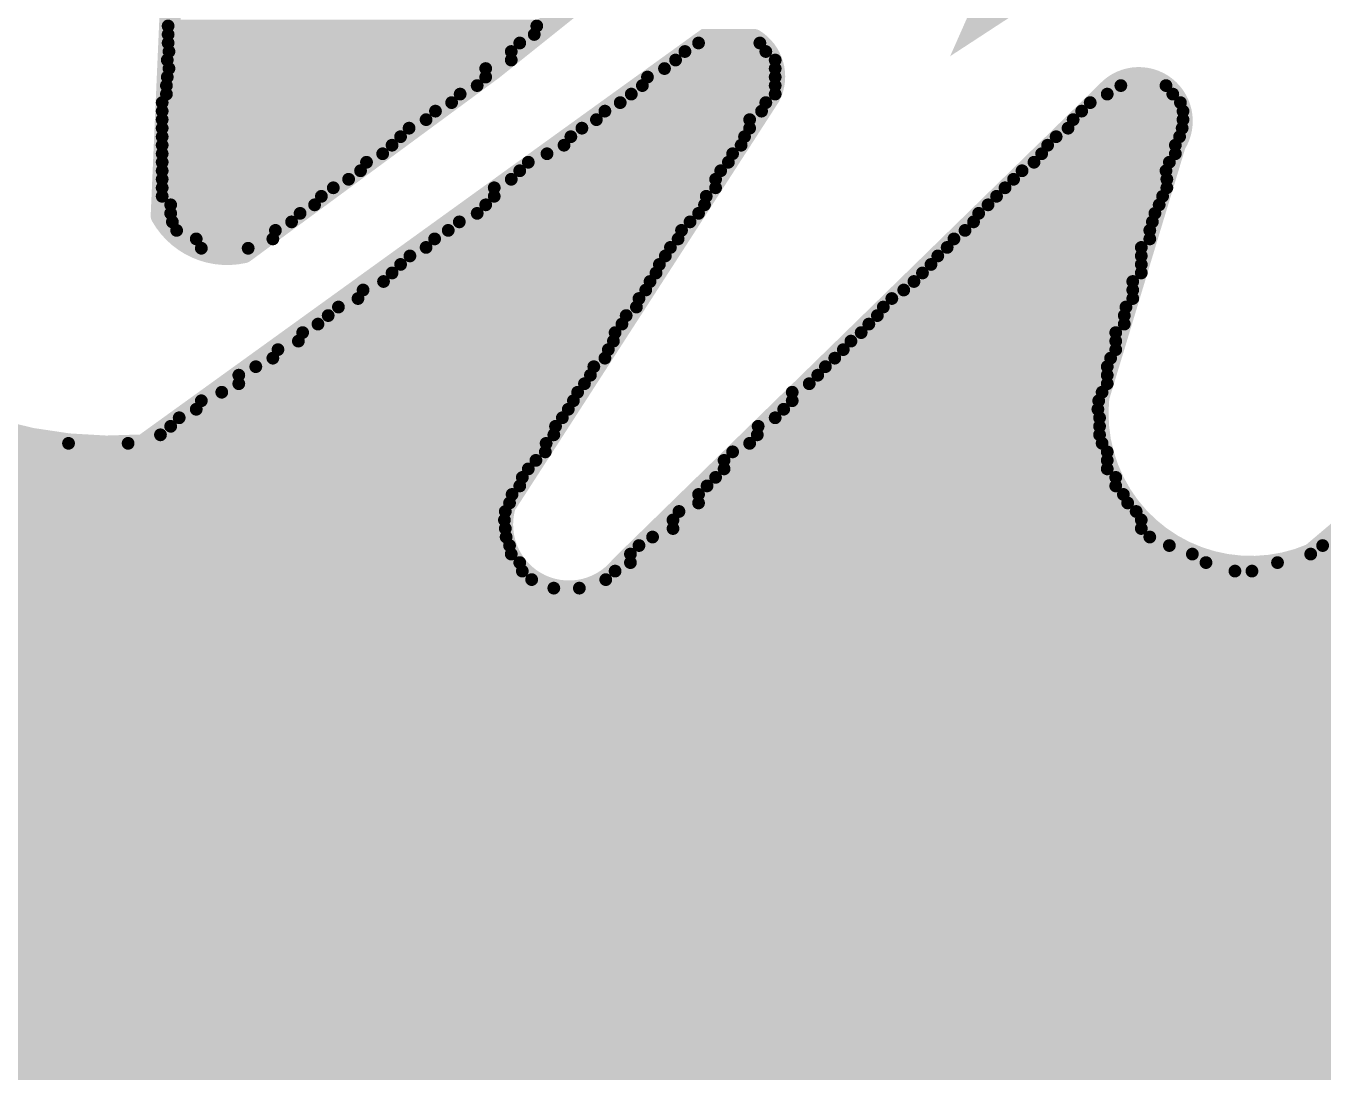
# Model space of a CAD drawing. Extents: x -3908 to 11948, y -2965 to 7442.
# Drawn here: x 3814.1 to 3936, y 1307.7 to 1406.7 of the extents above; entities that cross this region are included whole.
import ezdxf

# ---------------------------------------------------------------- set-up
doc = ezdxf.new("R2010")
doc.units = 0
doc.header["$MEASUREMENT"] = 0
doc.layers.get('0').update_dxf_attribs({"linetype": 'CONTINUOUS'})
doc.layers.add('2D_LINE_26', color=7, linetype='CONTINUOUS')

# ---------------------------------------------------------------- blocks, each defined once
blk = doc.blocks.new('SMOOTH_1$2')
at = {"const_width": 0.6}
blk.add_lwpolyline([(-0.3, 0, 1), (0.3, 0, 1)], format="xyb", close=True, dxfattribs=at)
blk = doc.blocks.new('SMOOTH_2')
at = {"const_width": 1}
blk.add_lwpolyline([(-0.5, 0, 1), (0.5, 0, 1)], format="xyb", close=True, dxfattribs=at)
blk = doc.blocks.new('DRAWING_542')
at = {"layer": '2D_LINE_26', "const_width": 2}
for points in [[(77.36, 68.48), (131.68, 115.28, -0.310987), (144.48, 112.24), (143.12, 81.36, 0.331687), (150.88, 77.92, 0.030116), (218.8, 132.24, -0.72056), (229.36, 121.28), (219.52, 99.04), (247.84, 117.52, -0.166894), (259.52, 117.12, -0.254432), (264.4, 104.32), (255.36, 72.24, 0.588457), (259.12, 71.52), (291.12, 96.56)], [(82.24, 65.84), (115.36, 86.88), (119.6, 86.88, 0.046722), (127.52, 61.28, 0.089687), (141.44, 59.84), (194.24, 97.92), (198.8, 97.92, -0.387373), (200.32, 92.64), (175.44, 54.16, 0.826537), (186.32, 48.48), (232.32, 93.36, -0.862416), (238.4, 88.08), (231.2, 64.32, 0.573285), (251.2, 49.6), (297.2, 88.48)]]:
    blk.add_lwpolyline(points, format="xyb", dxfattribs=at)
at = {"layer": '2D_LINE_26', "const_width": 1.2}
for points in [[(143.76, 99.2), (178.4, 99.2)], [(143.76, 98.4), (178.16, 98.4)], [(143.76, 97.6), (176.8, 97.6)], [(193.6, 97.6), (199.36, 97.6)], [(143.68, 96), (176, 96)], [(143.84, 96.8), (176, 96.8)], [(191.44, 96), (200.8, 96)], [(192.32, 96.8), (199.92, 96.8)], [(143.84, 95.2), (173.6, 95.2)], [(190.4, 95.2), (200.8, 95.2)], [(143.6, 93.6), (172.8, 93.6)], [(143.68, 94.4), (173.6, 94.4)], [(188.32, 93.6), (200.8, 93.6)], [(188.8, 94.4), (200.8, 94.4)], [(233.28, 93.6), (237.52, 93.6)], [(143.6, 92.8), (171.2, 92.8)], [(187.28, 92.8), (200.8, 92.8)], [(232, 92.8), (238.16, 92.8)], [(143.2, 92), (170.4, 92)], [(143.2, 91.2), (168.88, 91.2)], [(184.8, 91.2), (199.52, 91.2)], [(186.24, 92), (199.92, 92)], [(229.6, 91.2), (239.12, 91.2)], [(230.4, 92), (238.88, 92)], [(143.2, 90.4), (168, 90.4)], [(143.2, 89.6), (166.4, 89.6)], [(182.64, 89.6), (198.4, 89.6)], [(184, 90.4), (198.4, 90.4)], [(228.32, 89.6), (239.04, 89.6)], [(228.8, 90.4), (239.12, 90.4)], [(143.2, 88.8), (165.6, 88.8)], [(181.6, 88.8), (197.92, 88.8)], [(227.2, 88.8), (238.8, 88.8)], [(143.2, 88), (164.8, 88)], [(143.2, 87.2), (163.92, 87.2)], [(179.36, 87.2), (196.8, 87.2)], [(180.96, 88), (197.6, 88)], [(225.84, 87.2), (238.4, 87.2)], [(226.4, 88), (238.4, 88)], [(143.2, 86.4), (162.4, 86.4)], [(177.6, 86.4), (196.4, 86.4)], [(225.12, 86.4), (237.84, 86.4)], [(143.2, 85.6), (161.84, 85.6)], [(143.2, 84.8), (160.72, 84.8)], [(176, 84.8), (195.2, 84.8)], [(176.8, 85.6), (195.68, 85.6)], [(223.2, 84.8), (237.6, 84.8)], [(224, 85.6), (237.52, 85.6)], [(143.2, 84), (159.28, 84)], [(174.4, 84), (195.2, 84)], [(222.4, 84), (237.6, 84)], [(143.2, 83.2), (158.16, 83.2)], [(144, 82.4), (157.52, 82.4)], [(173.6, 82.4), (194.16, 82.4)], [(174.4, 83.2), (194.32, 83.2)], [(220.8, 82.4), (236.88, 82.4)], [(221.6, 83.2), (237.2, 83.2)], [(144, 81.6), (156.16, 81.6)], [(172.8, 81.6), (193.6, 81.6)], [(219.92, 81.6), (236.48, 81.6)], [(144.16, 80.8), (155.36, 80.8)], [(144.56, 80), (153.84, 80)], [(170.08, 80), (192, 80)], [(171.12, 80.8), (192.8, 80.8)], [(218.64, 80), (236, 80)], [(219.44, 80.8), (236.24, 80.8)], [(146.4, 79.2), (153.6, 79.2)], [(168.8, 79.2), (191.68, 79.2)], [(217.6, 79.2), (236, 79.2)], [(146.88, 78.32), (151.28, 78.32)], [(166.48, 77.6), (190.48, 77.6)], [(168, 78.4), (190.96, 78.4)], [(216.08, 77.6), (235.2, 77.6)], [(216.96, 78.4), (235.2, 78.4)], [(165.6, 76.8), (189.92, 76.8)], [(215.44, 76.8), (235.2, 76.8)], [(164, 75.2), (189.04, 75.2)], [(164.8, 76), (189.6, 76)], [(213.84, 75.2), (234.4, 75.2)], [(214.64, 76), (235.2, 76)], [(162.08, 74.4), (188.64, 74.4)], [(212.88, 74.4), (234.4, 74.4)], [(159.76, 72.8), (187.76, 72.8)], [(161.6, 73.6), (188, 73.6)], [(210.96, 72.8), (233.76, 72.8)], [(211.76, 73.6), (234.4, 73.6)], [(158.8, 72), (186.8, 72)], [(210.4, 72), (233.6, 72)], [(156.4, 70.4), (185.76, 70.4)], [(157.84, 71.2), (186.4, 71.2)], [(208.88, 70.4), (232.8, 70.4)], [(209.6, 71.2), (233.6, 71.2)], [(156, 69.6), (185.6, 69.6)], [(207.92, 69.6), (232.8, 69.6)], [(153.6, 68), (184.8, 68)], [(154.08, 68.8), (185.12, 68.8)], [(206.4, 68), (232.32, 68)], [(207.2, 68.8), (232.8, 68.8)], [(152, 67.2), (183.76, 67.2)], [(205.52, 67.2), (232, 67.2)], [(150.4, 66.4), (183.44, 66.4)], [(150.4, 65.6), (182.88, 65.6)], [(204, 65.6), (232, 65.6)], [(204.8, 66.4), (232, 66.4)], [(146.88, 64), (181.84, 64)], [(148.8, 64.8), (182.24, 64.8)], [(202.4, 64.8), (231.52, 64.8)], [(202.4, 64), (231.2, 64)], [(146.4, 63.2), (181.36, 63.2)], [(201.6, 63.2), (231.12, 63.2)], [(144, 61.6), (180.16, 61.6)], [(144.8, 62.4), (180.8, 62.4)], [(199.2, 61.6), (231.28, 61.6)], [(200.8, 62.4), (231.28, 62.4)], [(143.04, 60.8), (180, 60.8)], [(199.12, 60.8), (231.28, 60.8)], [(62.4, 60), (134.4, 60)], [(62.4, 59.2), (179.2, 59.2)], [(140, 60), (179.28, 60)], [(196.8, 59.2), (232, 59.2)], [(198.4, 60), (231.52, 60)], [(61.6, 58.4), (178.32, 58.4)], [(196, 58.4), (232, 58.4)], [(61.6, 57.6), (177.6, 57.6)], [(61.6, 56.8), (177.04, 56.8)], [(195.2, 56.8), (232.8, 56.8)], [(196, 57.6), (232, 57.6)], [(60.48, 56), (176.8, 56)], [(194.4, 56), (232.8, 56)], [(60.8, 55.2), (176.08, 55.2)], [(60.8, 54.4), (175.84, 54.4)], [(193.6, 55.2), (233.52, 55.2)], [(193.6, 54.4), (233.92, 54.4)], [(59.84, 53.6), (175.44, 53.6)], [(191.76, 53.6), (234.72, 53.6)], [(58.96, 52), (175.44, 52)], [(59.6, 52.8), (175.36, 52.8)], [(191.2, 52.8), (235.2, 52.8)], [(191.2, 52), (235.2, 52)], [(59.2, 51.2), (175.52, 51.2)], [(189.28, 51.2), (236, 51.2)], [(59.2, 50.4), (175.84, 50.4)], [(59.2, 49.6), (176, 49.6)], [(187.2, 49.6), (240, 49.6)], [(188, 50.4), (237.84, 50.4)], [(251.12, 49.6), (334.24, 49.6)], [(252.24, 50.4), (333.6, 50.4)], [(58, 48.8), (176.8, 48.8)], [(187.2, 48.8), (241.28, 48.8)], [(248, 48.8), (334.88, 48.8)], [(58.4, 48), (177.04, 48)], [(58.4, 47.2), (177.92, 47.2)], [(184.88, 47.2), (336.08, 47.2)], [(185.76, 48), (244, 48)], [(245.6, 48), (336, 48)], [(57.12, 46.4), (180, 46.4)], [(182.4, 46.4), (336.72, 46.4)], [(56.8, 44.8), (338.48, 44.8)], [(56.96, 45.6), (337.76, 45.6)], [(56.8, 44), (339.2, 44)], [(56, 42.4), (340.56, 42.4)], [(56.8, 43.2), (339.92, 43.2)], [(56, 41.6), (341.36, 41.6)], [(54.96, 40), (342.72, 40)], [(56, 40.8), (342.4, 40.8)], [(55.2, 39.2), (343.52, 39.2)], [(54.16, 38.4), (344.48, 38.4)], [(54.16, 37.6), (344.88, 37.6)], [(53.6, 36), (346.24, 36)], [(53.92, 36.8), (345.52, 36.8)], [(53.6, 35.2), (346.96, 35.2)], [(53.6, 34.4), (347.68, 34.4)], [(53.6, 33.6), (348.24, 33.6)], [(52.8, 32.8), (349.12, 32.8)], [(52.8, 32), (349.76, 32)], [(52.8, 31.2), (350.56, 31.2)], [(52.8, 30.4), (351.28, 30.4)], [(51.2, 28.8), (320, 28.8)], [(51.44, 29.6), (351.92, 29.6)], [(51.2, 28), (320, 28)], [(51.2, 27.2), (320, 27.2)], [(51.2, 26.4), (320, 26.4)], [(51.2, 25.6), (320, 25.6)], [(50.4, 24.8), (320, 24.8)], [(50.4, 24), (320, 24)], [(50.4, 23.2), (320, 23.2)], [(49.6, 22.4), (320, 22.4)], [(49.6, 21.6), (320, 21.6)], [(49.6, 20.8), (320, 20.8)], [(48, 19.2), (320, 19.2)], [(48.32, 20), (320, 20)], [(48, 18.4), (320, 18.4)], [(48, 17.6), (320, 17.6)], [(48, 16.8), (320, 16.8)], [(47.2, 16), (320, 16)], [(47.2, 15.2), (320, 15.2)], [(47.2, 14.4), (320, 14.4)], [(47.2, 13.6), (320, 13.6)], [(46.4, 12), (320, 12)], [(47.2, 12.8), (320, 12.8)], [(45.6, 11.2), (320, 11.2)], [(45.6, 10.4), (320, 10.4)], [(45.6, 9.6), (320, 9.6)], [(44.8, 8.8), (320, 8.8)], [(44.8, 8), (320, 8)], [(44.8, 7.2), (320, 7.2)], [(44, 5.6), (320, 5.6)], [(44.8, 6.4), (320, 6.4)], [(44, 4.8), (320, 4.8)], [(43.2, 4), (320, 4)], [(43.2, 3.2), (320, 3.2)], [(43.2, 2.8), (42.64, 2.8), (42.64, 0.8), (320, 0.8)], [(42.96, 2.4), (320, 2.4)], [(43.12, 1.6), (320, 1.6)]]:
    blk.add_lwpolyline(points, dxfattribs=at)
at = {"layer": '2D_LINE_26'}
for name, p in [('SMOOTH_2', (219.52, 99.04)), ('SMOOTH_1$2', (143.76, 99.2)), ('SMOOTH_1$2', (143.76, 98.4)), ('SMOOTH_1$2', (178.16, 98.4)), ('SMOOTH_1$2', (178.4, 99.2)), ('SMOOTH_2', (194.24, 97.92)), ('SMOOTH_2', (198.8, 97.92)), ('SMOOTH_1$2', (143.76, 97.6)), ('SMOOTH_1$2', (176.8, 97.6)), ('SMOOTH_1$2', (193.6, 97.6)), ('SMOOTH_1$2', (199.36, 97.6)), ('SMOOTH_1$2', (143.68, 96)), ('SMOOTH_1$2', (143.84, 96.8)), ('SMOOTH_1$2', (176, 96.8)), ('SMOOTH_1$2', (176, 96)), ('SMOOTH_1$2', (191.44, 96)), ('SMOOTH_1$2', (192.32, 96.8)), ('SMOOTH_1$2', (199.92, 96.8)), ('SMOOTH_1$2', (200.8, 96)), ('SMOOTH_1$2', (143.84, 95.2)), ('SMOOTH_1$2', (173.6, 95.2)), ('SMOOTH_1$2', (190.4, 95.2)), ('SMOOTH_1$2', (200.8, 95.2)), ('SMOOTH_1$2', (143.6, 93.6)), ('SMOOTH_1$2', (143.68, 94.4)), ('SMOOTH_1$2', (172.8, 93.6)), ('SMOOTH_1$2', (173.6, 94.4)), ('SMOOTH_1$2', (188.32, 93.6)), ('SMOOTH_1$2', (188.8, 94.4)), ('SMOOTH_1$2', (200.8, 94.4)), ('SMOOTH_1$2', (200.8, 93.6)), ('SMOOTH_2', (232.32, 93.36)), ('SMOOTH_1$2', (233.28, 93.6)), ('SMOOTH_1$2', (237.52, 93.6)), ('SMOOTH_1$2', (143.6, 92.8)), ('SMOOTH_1$2', (171.2, 92.8)), ('SMOOTH_1$2', (187.28, 92.8)), ('SMOOTH_2', (200.32, 92.64)), ('SMOOTH_1$2', (200.8, 92.8)), ('SMOOTH_1$2', (232, 92.8)), ('SMOOTH_1$2', (238.16, 92.8)), ('SMOOTH_1$2', (143.2, 92)), ('SMOOTH_1$2', (143.2, 91.2)), ('SMOOTH_1$2', (168.88, 91.2)), ('SMOOTH_1$2', (170.4, 92)), ('SMOOTH_1$2', (184.8, 91.2)), ('SMOOTH_1$2', (186.24, 92)), ('SMOOTH_1$2', (199.52, 91.2)), ('SMOOTH_1$2', (199.92, 92)), ('SMOOTH_1$2', (229.6, 91.2)), ('SMOOTH_1$2', (230.4, 92)), ('SMOOTH_1$2', (238.88, 92)), ('SMOOTH_1$2', (239.12, 91.2)), ('SMOOTH_1$2', (143.2, 90.4)), ('SMOOTH_1$2', (143.2, 89.6)), ('SMOOTH_1$2', (166.4, 89.6)), ('SMOOTH_1$2', (168, 90.4)), ('SMOOTH_1$2', (182.64, 89.6)), ('SMOOTH_1$2', (184, 90.4)), ('SMOOTH_1$2', (198.4, 90.4)), ('SMOOTH_1$2', (198.4, 89.6)), ('SMOOTH_1$2', (228.32, 89.6)), ('SMOOTH_1$2', (228.8, 90.4)), ('SMOOTH_1$2', (239.04, 89.6)), ('SMOOTH_1$2', (239.12, 90.4)), ('SMOOTH_1$2', (143.2, 88.8)), ('SMOOTH_1$2', (165.6, 88.8)), ('SMOOTH_1$2', (181.6, 88.8)), ('SMOOTH_1$2', (197.92, 88.8)), ('SMOOTH_1$2', (227.2, 88.8)), ('SMOOTH_2', (238.4, 88.08)), ('SMOOTH_1$2', (238.8, 88.8)), ('SMOOTH_1$2', (143.2, 88)), ('SMOOTH_1$2', (143.2, 87.2)), ('SMOOTH_1$2', (163.92, 87.2)), ('SMOOTH_1$2', (164.8, 88)), ('SMOOTH_1$2', (179.36, 87.2)), ('SMOOTH_1$2', (180.96, 88)), ('SMOOTH_1$2', (196.8, 87.2)), ('SMOOTH_1$2', (197.6, 88)), ('SMOOTH_1$2', (225.84, 87.2)), ('SMOOTH_1$2', (226.4, 88)), ('SMOOTH_1$2', (238.4, 88)), ('SMOOTH_1$2', (238.4, 87.2)), ('SMOOTH_1$2', (143.2, 86.4)), ('SMOOTH_1$2', (162.4, 86.4)), ('SMOOTH_1$2', (177.6, 86.4)), ('SMOOTH_1$2', (196.4, 86.4)), ('SMOOTH_1$2', (225.12, 86.4)), ('SMOOTH_1$2', (237.84, 86.4)), ('SMOOTH_1$2', (143.2, 85.6)), ('SMOOTH_1$2', (143.2, 84.8)), ('SMOOTH_1$2', (160.72, 84.8)), ('SMOOTH_1$2', (161.84, 85.6)), ('SMOOTH_1$2', (176, 84.8)), ('SMOOTH_1$2', (176.8, 85.6)), ('SMOOTH_1$2', (195.2, 84.8)), ('SMOOTH_1$2', (195.68, 85.6)), ('SMOOTH_1$2', (223.2, 84.8)), ('SMOOTH_1$2', (224, 85.6)), ('SMOOTH_1$2', (237.52, 85.6)), ('SMOOTH_1$2', (237.6, 84.8)), ('SMOOTH_1$2', (143.2, 84)), ('SMOOTH_1$2', (159.28, 84)), ('SMOOTH_1$2', (174.4, 84)), ('SMOOTH_1$2', (195.2, 84)), ('SMOOTH_1$2', (222.4, 84)), ('SMOOTH_1$2', (237.6, 84)), ('SMOOTH_1$2', (143.2, 83.2)), ('SMOOTH_1$2', (144, 82.4)), ('SMOOTH_1$2', (157.52, 82.4)), ('SMOOTH_1$2', (158.16, 83.2)), ('SMOOTH_1$2', (173.6, 82.4)), ('SMOOTH_1$2', (174.4, 83.2)), ('SMOOTH_1$2', (194.16, 82.4)), ('SMOOTH_1$2', (194.32, 83.2)), ('SMOOTH_1$2', (220.8, 82.4)), ('SMOOTH_1$2', (221.6, 83.2)), ('SMOOTH_1$2', (236.88, 82.4)), ('SMOOTH_1$2', (237.2, 83.2)), ('SMOOTH_2', (143.12, 81.36)), ('SMOOTH_1$2', (144, 81.6)), ('SMOOTH_1$2', (156.16, 81.6)), ('SMOOTH_1$2', (172.8, 81.6)), ('SMOOTH_1$2', (193.6, 81.6)), ('SMOOTH_1$2', (219.92, 81.6)), ('SMOOTH_1$2', (236.48, 81.6)), ('SMOOTH_1$2', (144.16, 80.8)), ('SMOOTH_1$2', (144.56, 80)), ('SMOOTH_1$2', (153.84, 80)), ('SMOOTH_1$2', (155.36, 80.8)), ('SMOOTH_1$2', (170.08, 80)), ('SMOOTH_1$2', (171.12, 80.8)), ('SMOOTH_1$2', (192, 80)), ('SMOOTH_1$2', (192.8, 80.8)), ('SMOOTH_1$2', (218.64, 80)), ('SMOOTH_1$2', (219.44, 80.8)), ('SMOOTH_1$2', (236, 80)), ('SMOOTH_1$2', (236.24, 80.8)), ('SMOOTH_1$2', (146.4, 79.2)), ('SMOOTH_1$2', (153.6, 79.2)), ('SMOOTH_1$2', (168.8, 79.2)), ('SMOOTH_1$2', (191.68, 79.2)), ('SMOOTH_1$2', (217.6, 79.2)), ('SMOOTH_1$2', (236, 79.2)), ('SMOOTH_1$2', (146.88, 78.32)), ('SMOOTH_2', (150.88, 77.92)), ('SMOOTH_1$2', (151.28, 78.32)), ('SMOOTH_1$2', (166.48, 77.6)), ('SMOOTH_1$2', (168, 78.4)), ('SMOOTH_1$2', (190.48, 77.6)), ('SMOOTH_1$2', (190.96, 78.4)), ('SMOOTH_1$2', (216.08, 77.6)), ('SMOOTH_1$2', (216.96, 78.4)), ('SMOOTH_1$2', (235.2, 78.4)), ('SMOOTH_1$2', (235.2, 77.6)), ('SMOOTH_1$2', (165.6, 76.8)), ('SMOOTH_1$2', (189.92, 76.8)), ('SMOOTH_1$2', (215.44, 76.8)), ('SMOOTH_1$2', (235.2, 76.8)), ('SMOOTH_1$2', (164, 75.2)), ('SMOOTH_1$2', (164.8, 76)), ('SMOOTH_1$2', (189.04, 75.2)), ('SMOOTH_1$2', (189.6, 76)), ('SMOOTH_1$2', (213.84, 75.2)), ('SMOOTH_1$2', (214.64, 76)), ('SMOOTH_1$2', (234.4, 75.2)), ('SMOOTH_1$2', (235.2, 76)), ('SMOOTH_1$2', (162.08, 74.4)), ('SMOOTH_1$2', (188.64, 74.4)), ('SMOOTH_1$2', (212.88, 74.4)), ('SMOOTH_1$2', (234.4, 74.4)), ('SMOOTH_1$2', (159.76, 72.8)), ('SMOOTH_1$2', (161.6, 73.6)), ('SMOOTH_1$2', (187.76, 72.8)), ('SMOOTH_1$2', (188, 73.6)), ('SMOOTH_1$2', (210.96, 72.8)), ('SMOOTH_1$2', (211.76, 73.6)), ('SMOOTH_1$2', (233.76, 72.8)), ('SMOOTH_1$2', (234.4, 73.6)), ('SMOOTH_1$2', (158.8, 72)), ('SMOOTH_1$2', (186.8, 72)), ('SMOOTH_1$2', (210.4, 72)), ('SMOOTH_1$2', (233.6, 72)), ('SMOOTH_1$2', (156.4, 70.4)), ('SMOOTH_1$2', (157.84, 71.2)), ('SMOOTH_1$2', (185.76, 70.4)), ('SMOOTH_1$2', (186.4, 71.2)), ('SMOOTH_1$2', (208.88, 70.4)), ('SMOOTH_1$2', (209.6, 71.2)), ('SMOOTH_1$2', (232.8, 70.4)), ('SMOOTH_1$2', (233.6, 71.2)), ('SMOOTH_1$2', (156, 69.6)), ('SMOOTH_1$2', (185.6, 69.6)), ('SMOOTH_1$2', (207.92, 69.6)), ('SMOOTH_1$2', (232.8, 69.6)), ('SMOOTH_1$2', (153.6, 68)), ('SMOOTH_1$2', (154.08, 68.8)), ('SMOOTH_1$2', (184.8, 68)), ('SMOOTH_1$2', (185.12, 68.8)), ('SMOOTH_1$2', (206.4, 68)), ('SMOOTH_1$2', (207.2, 68.8)), ('SMOOTH_1$2', (232.32, 68)), ('SMOOTH_1$2', (232.8, 68.8)), ('SMOOTH_1$2', (152, 67.2)), ('SMOOTH_1$2', (183.76, 67.2)), ('SMOOTH_1$2', (205.52, 67.2)), ('SMOOTH_1$2', (232, 67.2)), ('SMOOTH_1$2', (150.4, 66.4)), ('SMOOTH_1$2', (150.4, 65.6)), ('SMOOTH_1$2', (182.88, 65.6)), ('SMOOTH_1$2', (183.44, 66.4)), ('SMOOTH_1$2', (204, 65.6)), ('SMOOTH_1$2', (204.8, 66.4)), ('SMOOTH_1$2', (232, 66.4)), ('SMOOTH_1$2', (232, 65.6)), ('SMOOTH_1$2', (146.88, 64)), ('SMOOTH_1$2', (148.8, 64.8)), ('SMOOTH_1$2', (181.84, 64)), ('SMOOTH_1$2', (182.24, 64.8)), ('SMOOTH_1$2', (202.4, 64.8)), ('SMOOTH_1$2', (202.4, 64)), ('SMOOTH_2', (231.2, 64.32)), ('SMOOTH_1$2', (231.2, 64)), ('SMOOTH_1$2', (231.52, 64.8)), ('SMOOTH_1$2', (146.4, 63.2)), ('SMOOTH_1$2', (181.36, 63.2)), ('SMOOTH_1$2', (201.6, 63.2)), ('SMOOTH_1$2', (231.12, 63.2)), ('SMOOTH_1$2', (144, 61.6)), ('SMOOTH_1$2', (144.8, 62.4)), ('SMOOTH_1$2', (180.16, 61.6)), ('SMOOTH_1$2', (180.8, 62.4)), ('SMOOTH_1$2', (199.2, 61.6)), ('SMOOTH_1$2', (200.8, 62.4)), ('SMOOTH_1$2', (231.28, 62.4)), ('SMOOTH_1$2', (231.28, 61.6)), ('SMOOTH_1$2', (143.04, 60.8)), ('SMOOTH_1$2', (180, 60.8)), ('SMOOTH_1$2', (199.12, 60.8)), ('SMOOTH_1$2', (231.28, 60.8)), ('SMOOTH_1$2', (134.4, 60)), ('SMOOTH_1$2', (140, 60)), ('SMOOTH_2', (141.44, 59.84)), ('SMOOTH_1$2', (179.2, 59.2)), ('SMOOTH_1$2', (179.28, 60)), ('SMOOTH_1$2', (196.8, 59.2)), ('SMOOTH_1$2', (198.4, 60)), ('SMOOTH_1$2', (231.52, 60)), ('SMOOTH_1$2', (232, 59.2)), ('SMOOTH_1$2', (178.32, 58.4)), ('SMOOTH_1$2', (196, 58.4)), ('SMOOTH_1$2', (232, 58.4)), ('SMOOTH_1$2', (177.04, 56.8)), ('SMOOTH_1$2', (177.6, 57.6)), ('SMOOTH_1$2', (195.2, 56.8)), ('SMOOTH_1$2', (196, 57.6)), ('SMOOTH_1$2', (232, 57.6)), ('SMOOTH_1$2', (232.8, 56.8)), ('SMOOTH_1$2', (176.8, 56)), ('SMOOTH_1$2', (194.4, 56)), ('SMOOTH_1$2', (232.8, 56)), ('SMOOTH_2', (175.44, 54.16)), ('SMOOTH_1$2', (175.84, 54.4)), ('SMOOTH_1$2', (176.08, 55.2)), ('SMOOTH_1$2', (193.6, 55.2)), ('SMOOTH_1$2', (193.6, 54.4)), ('SMOOTH_1$2', (233.52, 55.2)), ('SMOOTH_1$2', (233.92, 54.4)), ('SMOOTH_1$2', (175.44, 53.6)), ('SMOOTH_1$2', (191.76, 53.6)), ('SMOOTH_1$2', (234.72, 53.6)), ('SMOOTH_1$2', (175.36, 52.8)), ('SMOOTH_1$2', (175.44, 52)), ('SMOOTH_1$2', (191.2, 52.8)), ('SMOOTH_1$2', (191.2, 52)), ('SMOOTH_1$2', (235.2, 52.8)), ('SMOOTH_1$2', (235.2, 52)), ('SMOOTH_1$2', (175.52, 51.2)), ('SMOOTH_1$2', (189.28, 51.2)), ('SMOOTH_1$2', (236, 51.2)), ('SMOOTH_1$2', (175.84, 50.4)), ('SMOOTH_1$2', (176, 49.6)), ('SMOOTH_1$2', (187.2, 49.6)), ('SMOOTH_1$2', (188, 50.4)), ('SMOOTH_1$2', (237.84, 50.4)), ('SMOOTH_1$2', (240, 49.6)), ('SMOOTH_2', (251.2, 49.6)), ('SMOOTH_1$2', (251.12, 49.6)), ('SMOOTH_1$2', (252.24, 50.4)), ('SMOOTH_1$2', (176.8, 48.8)), ('SMOOTH_2', (186.32, 48.48)), ('SMOOTH_1$2', (187.2, 48.8)), ('SMOOTH_1$2', (241.28, 48.8)), ('SMOOTH_1$2', (248, 48.8)), ('SMOOTH_1$2', (177.04, 48)), ('SMOOTH_1$2', (177.92, 47.2)), ('SMOOTH_1$2', (184.88, 47.2)), ('SMOOTH_1$2', (185.76, 48)), ('SMOOTH_1$2', (244, 48)), ('SMOOTH_1$2', (245.6, 48)), ('SMOOTH_1$2', (180, 46.4)), ('SMOOTH_1$2', (182.4, 46.4))]:
    blk.add_blockref(name, p, dxfattribs=at)

msp = doc.modelspace()

# ---------------------------------------------------------------- block references
msp.add_blockref('DRAWING_542', (3683.75, 1307.5))

doc.saveas('drawing.dxf')
